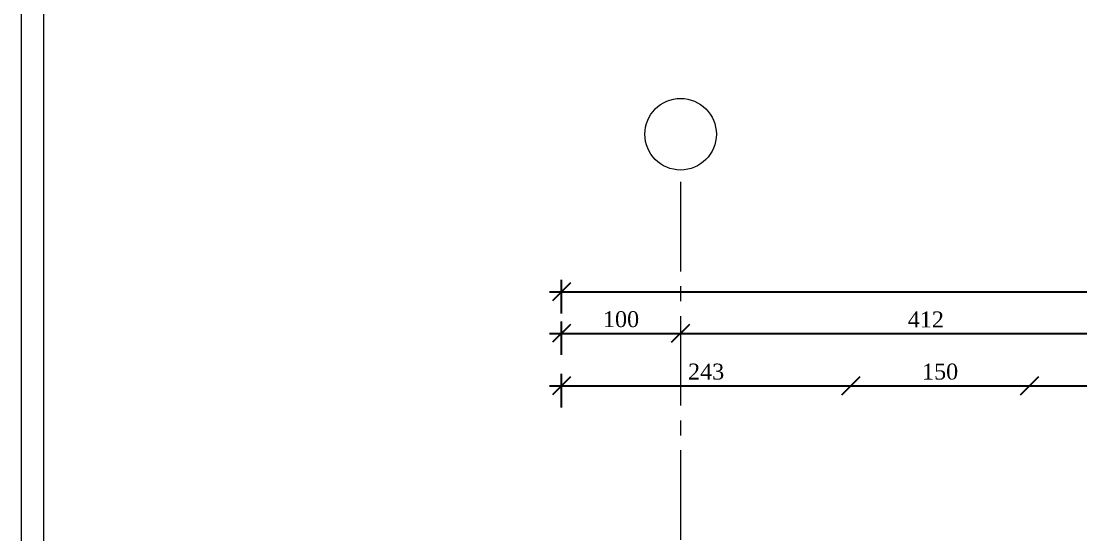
# Model space of a CAD drawing. Header units: millimetres. Extents: x 1373 to 40779, y 1939 to 6439.
# Drawn here: x 12852 to 13741, y 5081 to 5511 of the extents above; entities that cross this region are included whole.
import ezdxf

# ---------------------------------------------------------------- set-up
doc = ezdxf.new("R2010")
doc.units = ezdxf.units.MM
doc.linetypes.add('IMPORT-CENTER2', pattern=[112.5, 75, -12.5, 12.5, -12.5])
for name, color, linetype, lineweight in [('A-ANNO-DIMS', 211, 'Continuous', 18), ('S-GRID', 252, 'IMPORT-CENTER2', 5), ('S-GRID-IDEN', 1, 'Continuous', 18)]:
    doc.layers.add(name, color=color, linetype=linetype, lineweight=lineweight)
doc.styles.add('Times New Roman', font='times.ttf', dxfattribs={"height": 13.4})
doc.dimstyles.new('2_0_mm_-_Arial', dxfattribs={"dimscale": 30.48, "dimtxt": 14.029207, "dimasz": 0.492126, "dimexe": 0.328084, "dimexo": 0.625, "dimgap": 0.164042, "dimtad": 1, "dimdec": 0, "dimtxsty": 'Times New Roman', "dimblk1": 'OBLIQUE', "dimblk2": 'OBLIQUE', "dimsah": 1, "dimcen": 2.5, "dimdle": 0.328084, "dimazin": 3, "dimtfac": 1, "dimtix": 1, "dimtmove": 0, "dimatfit": 3, "dimfxl": 0.656168, "dimfxlon": 1, "dimtvp": 1, "dimarcsym": 2})

# ---------------------------------------------------------------- blocks, each defined once
blk = doc.blocks.new('Grid - 3_0mm mit Kreis-1799268-1_ NORMAL KAT')
at = {"layer": 'S-GRID-IDEN'}
blk.add_circle((0, 0), 0.3, dxfattribs=at)
blk = doc.blocks.new('_Oblique')
at = {"color": 0, "linetype": 'ByBlock', "lineweight": -2}
blk.add_line((-0.5, -0.5), (0.5, 0.5), dxfattribs=at)
blk = doc.blocks.new('*D17888')
at = {"layer": 'A-ANNO-DIMS', "color": 0, "lineweight": -2, "transparency": 16777216}
for p, q in [((13305.71, 5231.34), (13305.71, 5259.43)), ((13295.71, 5249.43), (13415.71, 5249.43))]:
    blk.add_line(p, q, dxfattribs=at)
at = {"layer": 'Defpoints', "color": 0, "transparency": 16777216}
for p in [(13405.71, 5269.43), (13405.71, 5249.43), (13305.71, 5229.43)]:
    blk.add_point(p, dxfattribs=at)
at = {"layer": 'A-ANNO-DIMS', "color": 0, "lineweight": -2, "transparency": 16777216, "xscale": 15, "yscale": 15, "zscale": 15, "rotation": 180}
blk.add_blockref('_Oblique', (13305.71, 5249.43), dxfattribs=at)
at = {"layer": 'A-ANNO-DIMS', "color": 0, "lineweight": -2, "transparency": 16777216, "xscale": 15, "yscale": 15, "zscale": 15}
blk.add_blockref('_Oblique', (13405.71, 5249.43), dxfattribs=at)
at = {"layer": 'A-ANNO-DIMS', "color": 0, "transparency": 16777216, "insert": (13355.71, 5261.25), "char_height": 13.4, "width": 24.2866, "attachment_point": 5, "style": 'Times New Roman'}
blk.add_mtext('\\A1;100', dxfattribs=at)
blk = doc.blocks.new('*D17889')
at = {"layer": 'A-ANNO-DIMS', "color": 0, "lineweight": -2, "transparency": 16777216}
blk.add_line((13395.71, 5249.43), (13827.42, 5249.43), dxfattribs=at)
at = {"layer": 'Defpoints', "color": 0, "transparency": 16777216}
for p in [(13405.71, 5269.43), (13817.42, 5269.43), (13817.42, 5249.43)]:
    blk.add_point(p, dxfattribs=at)
at = {"layer": 'A-ANNO-DIMS', "color": 0, "lineweight": -2, "transparency": 16777216, "xscale": 15, "yscale": 15, "zscale": 15, "rotation": 180}
blk.add_blockref('_Oblique', (13405.71, 5249.43), dxfattribs=at)
at = {"layer": 'A-ANNO-DIMS', "color": 0, "lineweight": -2, "transparency": 16777216, "xscale": 15, "yscale": 15, "zscale": 15}
blk.add_blockref('_Oblique', (13817.42, 5249.43), dxfattribs=at)
at = {"layer": 'A-ANNO-DIMS', "color": 0, "transparency": 16777216, "insert": (13611.56, 5261.13), "char_height": 13.4, "width": 36.4299, "attachment_point": 5, "style": 'Times New Roman'}
blk.add_mtext('\\A1;412', dxfattribs=at)
blk = doc.blocks.new('*D17901')
at = {"layer": 'A-ANNO-DIMS', "color": 0, "lineweight": -2, "transparency": 16777216}
for p, q in [((13305.71, 5266.23), (13305.71, 5294.32)), ((13295.71, 5284.32), (15689.66, 5284.32))]:
    blk.add_line(p, q, dxfattribs=at)
at = {"layer": 'Defpoints', "color": 0, "transparency": 16777216}
for p in [(15679.66, 5284.32), (13305.71, 5264.32), (15679.66, 5264.32)]:
    blk.add_point(p, dxfattribs=at)
at = {"layer": 'A-ANNO-DIMS', "color": 0, "lineweight": -2, "transparency": 16777216, "xscale": 15, "yscale": 15, "zscale": 15, "rotation": 180}
blk.add_blockref('_Oblique', (13305.71, 5284.32), dxfattribs=at)
at = {"layer": 'A-ANNO-DIMS', "color": 0, "lineweight": -2, "transparency": 16777216, "xscale": 15, "yscale": 15, "zscale": 15}
blk.add_blockref('_Oblique', (15679.66, 5284.32), dxfattribs=at)
at = {"layer": 'A-ANNO-DIMS', "color": 0, "transparency": 16777216, "insert": (14492.68, 5296.16), "char_height": 13.4, "width": 24.2866, "attachment_point": 5, "style": 'Times New Roman'}
blk.add_mtext('\\A1;2374', dxfattribs=at)
blk = doc.blocks.new('*D17902')
at = {"layer": 'A-ANNO-DIMS', "color": 0, "lineweight": -2, "transparency": 16777216}
for p, q in [((13305.71, 5187.38), (13305.71, 5215.47)), ((13295.71, 5205.47), (13558.56, 5205.47))]:
    blk.add_line(p, q, dxfattribs=at)
at = {"layer": 'Defpoints', "color": 0, "transparency": 16777216}
for p in [(13548.56, 5205.47), (13305.71, 5185.47), (13548.56, 5185.47)]:
    blk.add_point(p, dxfattribs=at)
at = {"layer": 'A-ANNO-DIMS', "color": 0, "lineweight": -2, "transparency": 16777216, "xscale": 15, "yscale": 15, "zscale": 15, "rotation": 180}
blk.add_blockref('_Oblique', (13305.71, 5205.47), dxfattribs=at)
at = {"layer": 'A-ANNO-DIMS', "color": 0, "lineweight": -2, "transparency": 16777216, "xscale": 15, "yscale": 15, "zscale": 15}
blk.add_blockref('_Oblique', (13548.56, 5205.47), dxfattribs=at)
at = {"layer": 'A-ANNO-DIMS', "color": 0, "transparency": 16777216, "insert": (13427.13, 5217.29), "char_height": 13.4, "width": 24.2866, "attachment_point": 5, "style": 'Times New Roman'}
blk.add_mtext('\\A1;243', dxfattribs=at)
blk = doc.blocks.new('*D17903')
at = {"layer": 'A-ANNO-DIMS', "color": 0, "lineweight": -2, "transparency": 16777216}
blk.add_line((13538.56, 5205.47), (13708.53, 5205.47), dxfattribs=at)
at = {"layer": 'Defpoints', "color": 0, "transparency": 16777216}
for p in [(13698.53, 5205.47), (13548.56, 5185.47), (13698.53, 5185.47)]:
    blk.add_point(p, dxfattribs=at)
at = {"layer": 'A-ANNO-DIMS', "color": 0, "lineweight": -2, "transparency": 16777216, "xscale": 15, "yscale": 15, "zscale": 15, "rotation": 180}
blk.add_blockref('_Oblique', (13548.56, 5205.47), dxfattribs=at)
at = {"layer": 'A-ANNO-DIMS', "color": 0, "lineweight": -2, "transparency": 16777216, "xscale": 15, "yscale": 15, "zscale": 15}
blk.add_blockref('_Oblique', (13698.53, 5205.47), dxfattribs=at)
at = {"layer": 'A-ANNO-DIMS', "color": 0, "transparency": 16777216, "insert": (13623.54, 5217.29), "char_height": 13.4, "width": 36.4299, "attachment_point": 5, "style": 'Times New Roman'}
blk.add_mtext('\\A1;150', dxfattribs=at)
blk = doc.blocks.new('*D17904')
at = {"layer": 'A-ANNO-DIMS', "color": 0, "lineweight": -2, "transparency": 16777216}
blk.add_line((13688.53, 5205.47), (13908.49, 5205.47), dxfattribs=at)
at = {"layer": 'Defpoints', "color": 0, "transparency": 16777216}
for p in [(13898.49, 5205.47), (13698.53, 5185.47), (13898.49, 5185.47)]:
    blk.add_point(p, dxfattribs=at)
at = {"layer": 'A-ANNO-DIMS', "color": 0, "lineweight": -2, "transparency": 16777216, "xscale": 15, "yscale": 15, "zscale": 15, "rotation": 180}
blk.add_blockref('_Oblique', (13698.53, 5205.47), dxfattribs=at)
at = {"layer": 'A-ANNO-DIMS', "color": 0, "lineweight": -2, "transparency": 16777216, "xscale": 15, "yscale": 15, "zscale": 15}
blk.add_blockref('_Oblique', (13898.49, 5205.47), dxfattribs=at)
at = {"layer": 'A-ANNO-DIMS', "color": 0, "transparency": 16777216, "insert": (13798.51, 5217.29), "char_height": 13.4, "width": 24.2866, "attachment_point": 5, "style": 'Times New Roman'}
blk.add_mtext('\\A1;200', dxfattribs=at)

msp = doc.modelspace()

# ---------------------------------------------------------------- linework, layer by layer
at = {"layer": 'A-ANNO-DIMS', "lineweight": 18, "ltscale": 2}
for points in [[(12852.17, 1972.36), (16168.37, 1969.9), (16168.37, 6402.41), (12852.17, 6404.86)], [(12870.92, 1991.11), (16149.62, 1988.65), (16149.62, 6383.66), (12870.92, 6386.11)]]:
    msp.add_lwpolyline(points, close=True, dxfattribs=at)
at = {"layer": 'S-GRID', "lineweight": 18}
msp.add_line((13405.71, 5376.43), (13405.71, 2926.07), dxfattribs=at)

# ---------------------------------------------------------------- block references
at = {"layer": 'S-GRID-IDEN', "xscale": 99.99999999999993, "yscale": 99.99999999999993, "zscale": 99.99999999999993, "rotation": 180}
msp.add_blockref('Grid - 3_0mm mit Kreis-1799268-1_ NORMAL KAT', (13405.71, 5416.43), dxfattribs=at)

# ---------------------------------------------------------------- dimensions: what is measured, and where the dimension line sits
at = {"layer": 'A-ANNO-DIMS'}
for base, p1, p2, override, picture, middle in [((15679.66, 5284.32), (13305.71, 5264.32), (15679.66, 5264.32), {"dimse1": 0, "dimse2": 1, "dimfxl": 2373.952709}, '*D17901', (14492.68, 5296.16)), ((13405.71, 5249.43), (13305.71, 5229.43), (13405.71, 5269.43), {"dimse1": 0, "dimse2": 1, "dimfxl": 107.703296}, '*D17888', (13355.71, 5261.25)), ((13817.42, 5249.43), (13405.71, 5269.43), (13817.42, 5269.43), {"dimse1": 1, "dimse2": 1, "dimfxl": 411.713447}, '*D17889', (13611.56, 5261.13)), ((13548.56, 5205.47), (13305.71, 5185.47), (13548.56, 5185.47), {"dimse1": 0, "dimse2": 1, "dimfxl": 242.84888}, '*D17902', (13427.13, 5217.29)), ((13698.53, 5205.47), (13548.56, 5185.47), (13698.53, 5185.47), {"dimse1": 1, "dimse2": 1, "dimfxl": 149.970988}, '*D17903', (13623.54, 5217.29)), ((13898.49, 5205.47), (13698.53, 5185.47), (13898.49, 5185.47), {"dimse1": 1, "dimse2": 1, "dimfxl": 199.961318}, '*D17904', (13798.51, 5217.29))]:
    dim = msp.add_linear_dim(base=base, p1=p1, p2=p2, dimstyle='2_0_mm_-_Arial', override=override, dxfattribs=at)
    dim.commit()
    dim.dimension.update_dxf_attribs({"geometry": picture, "text_midpoint": middle})

doc.saveas('drawing.dxf')
